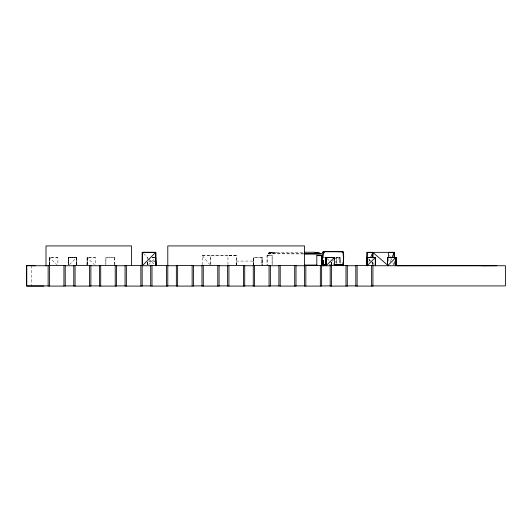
<?xml version="1.0" encoding="UTF-8"?>
<svg xmlns="http://www.w3.org/2000/svg" width="532" height="532" viewBox="0 0 532 532"><rect width="100%" height="100%" fill="white"/><g stroke="black" fill="none" stroke-linecap="round" stroke-linejoin="round"><path stroke-width="0.4" stroke-dasharray="2.66 2" d="M394.126 264.956L394.139 261.019M49.429 264.916L49.543 257.481L57.842 257.475L57.968 265.741M87.042 264.916L87.155 257.481L95.454 257.475L95.574 265.741M236.348 264.976L236.401 255.766L227.969 255.792M253.618 264.916L253.731 257.475L262.03 257.481L261.99 264.916L262.043 257.475L262.156 265.741L262.037 257.481M372.752 264.956L372.772 261.804M114.267 257.475L114.38 265.741L114.26 257.481M210.705 264.976L210.765 255.766L227.969 255.832L227.969 265.741M202.333 264.909L202.433 255.673L209.668 264.497M336.729 263.267L336.803 257.488L340.008 257.475L340.081 263.267L340.001 257.481L336.803 257.488L334.861 259.031M49.423 265.741L49.536 257.488L57.842 257.475M68.349 257.475L68.389 264.916L68.335 257.488L76.648 257.481L76.601 264.916L76.661 257.475L68.342 257.475L68.236 264.916L68.349 257.475L76.661 257.475L76.768 265.741L76.655 257.481M87.029 265.741L87.142 257.488L95.454 257.475M105.828 265.741L105.948 257.488L114.254 257.481L105.941 257.475L105.841 264.916M147.377 259.137L147.404 257.475M253.604 265.741L253.717 257.475L253.771 264.916L253.724 257.481L262.03 257.475M331.569 265.741L331.629 261.611L334.216 259.55M331.582 264.916L331.629 261.611M268.48 253.95L269.165 252.241L303.486 252.241M368.696 262.023L369.966 259.051M390.062 262.023L391.326 259.051M202.373 255.706L227.969 255.832M69.493 264.643L76.648 257.475L68.335 257.488M332.839 264.643L334.488 262.988M335.04 262.436L340.008 257.475L339.961 263.267L339.995 257.475L335.014 257.475M148.554 264.643L155.164 258.033M268.82 252.58L273.947 252.58M272.736 252.494L268.979 252.494M267.629 255.659L268.454 255.486M269.505 253.604L268.82 253.604L273.947 253.604L269.505 253.604L271.387 253.604M269.724 252.248L270.063 252.241M270.848 252.241L270.502 252.248L271.154 252.241M268.866 253.95L269.285 253.937M270.741 253.95L271.26 253.937M269.518 253.95L270.143 253.937M271.513 252.248L272.185 252.241M236.401 255.766L228.102 255.659L236.401 255.772L236.501 264.909M303.473 253.777L267.283 253.777L267.283 265.062M303.486 253.95L267.709 253.777M267.283 255.486L272.045 255.486M202.439 255.772L210.765 255.766L210.865 264.976M272.118 255.659L272.118 265.062L272.118 255.659L266.991 255.659L266.991 264.969M152.258 257.382L154.646 257.382M151.933 257.481L154.958 257.481M325.537 257.481L323.143 257.475L325.524 257.481M148.84 261.046L155.051 261.046M148.834 261.126L155.051 261.126M329.035 264.564L333.092 264.564M151.939 257.481L155.71 257.488M87.155 257.481L87.195 264.916L87.135 257.475L94.304 264.643M49.543 257.481L49.589 264.916L49.529 257.475L56.698 264.643M267.869 255.486L268.221 255.659M143.427 253.525L148.089 258.18M148.667 258.765L154.493 264.577M327.14 258.579L329.335 260.786M329.887 261.332L333.192 264.643M389.683 255.333L390.315 256.816M390.634 257.561L391.585 259.796M392.849 262.768L393.8 265.002M147.371 261.81L147.457 265.229M394.252 261.019L394.285 264.956M372.892 261.804L372.919 264.956M336.803 257.488L336.849 263.267M147.437 262.436L147.45 264.916M388.446 258.658L388.46 262.595M276.527 252.241L273.115 252.241M253.604 264.976L253.604 261.126L250.186 261.046L236.514 261.126L236.514 264.976M147.284 262.668L147.284 264.976M31.654 265.574L31.654 286.083M147.331 262.436L147.298 264.916L147.331 262.436M370.358 260.786L368.157 258.585L370.365 260.786M374.215 264.643L370.91 261.338L374.215 264.643M331.735 264.916L331.709 261.611L331.735 264.916"/><path stroke-width="0.8" d="M342.036 265.515L342.029 264.83M155.829 261.126L155.829 265.741L155.703 252.348L155.657 265.741L155.623 257.475M394.152 257.874L394.179 252.348L367.053 252.354L366.94 265.741L367.06 257.475L375.359 257.481L375.486 265.741L375.379 257.488L367.06 257.475L366.94 265.741M372.786 257.867L372.812 252.354L367.047 252.348L367.113 265.741L375.373 257.481L375.326 264.091L375.359 257.481L366.987 257.415L367.113 265.741L367.06 257.475M395.529 257.415L395.888 257.481L387.569 257.475L395.881 257.488L396.001 265.741L395.888 257.475L395.828 265.741L395.888 257.475L387.555 257.382L387.622 265.741L395.888 257.481L387.502 257.415L387.622 265.741M324.148 252.002C324.507 251.45 330.166 251.589 326.429 251.643L342.482 251.829L342.036 251.935M388.373 257.867L388.42 252.354L394.179 252.348L394.225 257.874M326.03 257.481L326.083 265.741L334.349 257.481L326.03 257.475L325.917 265.741L326.036 257.475L334.342 257.475L334.462 265.741M324.148 251.955L323.536 251.935L324.168 251.716A1.184 1.184 0 0 0 323.09 252.487C323.961 255.792 320.397 263.559 324.035 265.741M343.32 264.863C342.169 269.897 344.683 256.51 343.187 252.201A1.283 1.283 0 0 0 342.548 251.636L323.636 251.636A1.283 1.283 0 0 0 323.004 252.201L322.498 258.738L322.871 264.863L323.443 265.741M370.598 257.561L372.812 252.354L387.688 265.209M391.964 257.568L394.179 252.361M323.19 252.294L323.17 252.786L323.15 252.368A1.283 1.283 0 0 1 323.755 251.809M323.044 252.128L322.871 252.607L323.077 252.068A1.184 1.184 0 0 1 323.762 251.596L323.556 251.676M342.827 265.388L343.147 264.697A1.197 1.197 0 0 1 342.834 265.395L343.519 258.738L343.04 252.368A1.283 1.283 0 0 0 342.428 251.809M150.955 265.741L142.157 265.741L142.277 252.348L155.723 252.361L142.323 265.741L142.277 252.348L155.716 252.354L155.829 265.741L155.71 257.488M338.611 251.616L339.762 251.556L335.998 251.623M339.363 251.636L338.571 251.616L339.363 251.556M320.703 255.659L321.055 255.486M323.709 251.822L324.168 251.716L323.622 251.869M314.977 252.58L319.413 252.58M323.024 264.703L323.423 264.65L323.037 264.697A1.197 1.197 0 0 0 323.23 265.242L323.782 265.674M316.301 252.58L317.538 252.58M395.881 257.488L387.655 257.382M481.467 265.741L496.855 265.661L397.318 265.741M334.714 264.85L342.808 264.657M326.429 251.643L330.186 251.623M327.353 251.623L330.186 251.57M142.263 252.361L155.703 252.348M304.311 252.241L314.977 252.241M304.291 253.777L321.641 253.777M304.291 253.95L321.215 253.95M316.873 255.486L321.641 255.486M387.569 257.488L395.875 257.481M326.601 264.564L324.168 264.564L326.601 264.657M334.714 264.564L342.023 264.564M304.351 265.062L316.799 265.062M167.793 265.574L150.702 265.574L150.702 286.083L167.793 286.083L167.793 245.917L304.55 245.917L304.55 286.083L321.641 286.083L321.641 265.574L304.55 265.574M48.492 265.741L26.773 265.741L26.773 285.917L48.139 285.917M65.09 265.741L74.214 265.741M90.812 265.741L99.936 265.741M116.515 265.741L125.665 265.741M167.793 265.741L176.345 265.741M193.435 265.741L202.606 265.741M219.078 265.741L228.295 265.741M244.042 265.741L253.265 265.741M269.737 265.741L278.908 265.741M295.433 265.741L304.55 265.741M321.474 265.741L331.01 265.741M347.283 265.741L355.828 265.741M372.852 265.741L505.4 265.741L505.4 285.917L372.633 285.917M65.23 285.917L74.068 285.917M90.58 285.917L99.71 285.917M116.222 285.917L125.353 285.917M141.864 285.917L150.702 285.917M167.507 285.917L176.345 285.917M193.435 285.917L202.273 285.917M218.785 285.917L227.915 285.917M244.427 285.917L253.558 285.917M270.07 285.917L278.908 285.917M295.706 285.917L304.55 285.917M321.641 285.917L330.478 285.917M346.99 285.917L356.121 285.917M43.863 286.083L26.6 286.083L26.6 265.574L35.145 265.741M339.223 251.629L339.762 251.643M394.811 257.382L395.888 257.481M324.168 252.913L323.955 252.886M342.588 264.63L343.014 264.683M342.023 251.716C343.532 251.969 341.258 251.802 342.269 251.756A1.184 1.184 0 0 1 342.568 251.869M485.004 265.661L485.45 265.741M342.628 251.676L342.129 251.556L342.688 251.696A1.184 1.184 0 0 1 343.246 252.314L343.14 252.128M342.994 252.294L343.167 252.767L342.967 252.241A1.184 1.184 0 0 0 342.794 252.035M372.812 252.354L372.859 257.867M326.036 257.475L326.083 265.741M371.629 265.574L371.629 286.083M357.125 265.574L357.125 286.083M345.986 265.574L345.986 286.083M331.483 265.574L331.483 286.083M321.933 265.741L321.933 255.659L316.799 255.659L316.799 265.741M321.641 255.659L321.641 265.062M320.344 265.574L320.344 286.083M305.84 265.574L305.84 286.083M304.69 265.062L304.69 265.741M294.708 265.574L294.708 286.083M280.198 265.574L280.198 286.083M269.066 265.574L269.066 286.083M254.562 265.574L254.562 286.083M243.423 265.574L243.423 286.083M228.92 265.574L228.92 286.083M217.781 265.574L217.781 286.083M203.277 265.574L203.277 286.083M192.138 265.574L192.138 286.083M177.635 265.574L177.635 286.083M166.503 265.574L166.503 286.083M151.999 265.574L151.999 286.083M140.86 265.574L140.86 286.083M131.47 265.741L131.47 245.917L46.005 245.917L46.005 265.741M126.357 265.574L126.357 286.083M115.218 265.574L115.218 286.083M100.714 265.574L100.714 286.083M89.575 265.574L89.575 286.083M75.072 265.574L75.072 286.083M63.94 265.574L63.94 286.083M49.436 265.574L49.436 286.083M334.342 257.475L334.329 259.131L334.342 257.475M342.036 252.421L342.036 252.421M324.154 265.169L324.161 264.756L324.154 265.169M323.09 260.786L323.024 265.741L323.097 260.786M316.301 253.604L314.977 253.604L319.413 253.604L316.301 253.604M65.23 265.574L48.139 265.574L48.139 286.083L65.23 286.083L65.23 265.574M90.872 265.574L73.782 265.574L73.782 286.083L90.872 286.083L90.872 265.574M116.515 265.574L99.418 265.574L99.418 286.083L116.515 286.083L116.515 265.574M142.157 265.574L125.06 265.574L125.06 286.083L142.157 286.083L142.157 265.574M193.435 265.574L176.345 265.574L176.345 286.083L193.435 286.083L193.435 265.574M219.078 265.574L201.98 265.574L201.98 286.083L219.078 286.083L219.078 265.574M244.72 265.574L227.623 265.574L227.623 286.083L244.72 286.083L244.72 265.574M270.356 265.574L253.265 265.574L253.265 286.083L270.356 286.083L270.356 265.574M295.998 265.574L278.908 265.574L278.908 286.083L295.998 286.083L295.998 265.574M347.283 265.574L330.186 265.574L330.186 286.083L347.283 286.083L347.283 265.574M372.925 265.574L355.828 265.574L355.828 286.083L372.925 286.083L372.925 265.574M323.19 265.741L323.157 260.786L323.19 265.741"/></g></svg>
